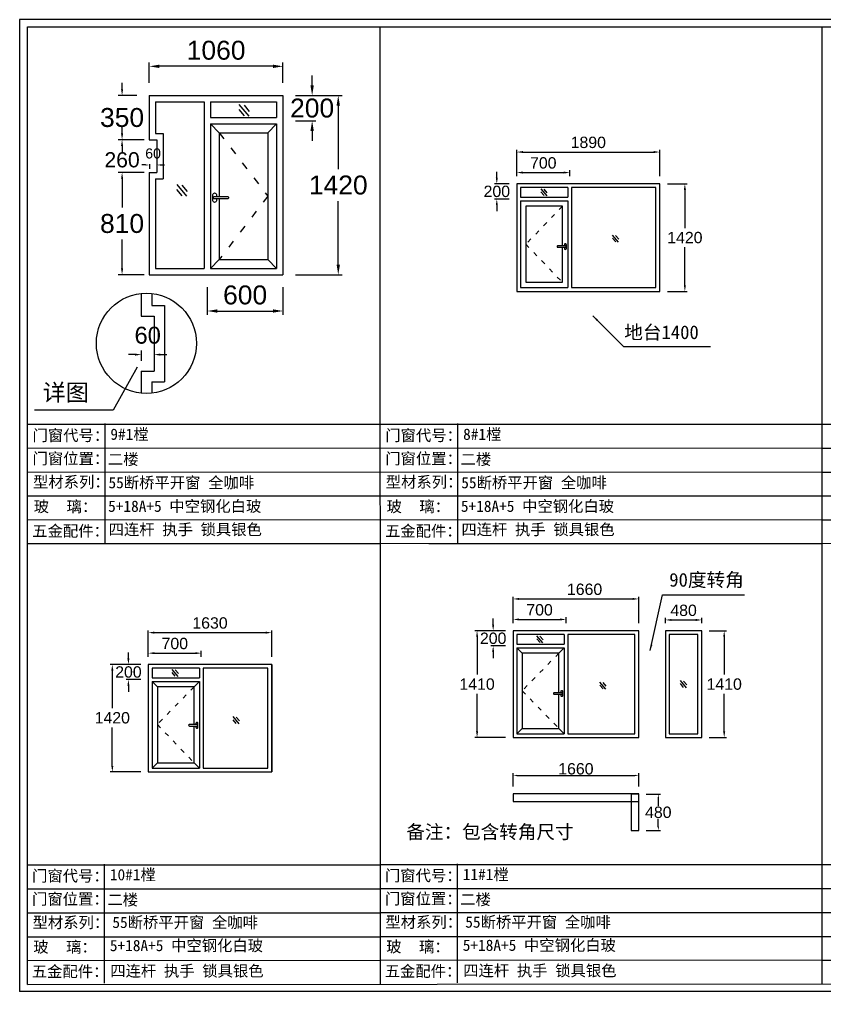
# Model space of a CAD drawing. Header units: inches. Extents: x -138455 to 599497, y -747149 to 13167.
# Drawn here: x 338517 to 349156, y -234985 to -222147 of the extents above; entities that cross this region are included whole.
import ezdxf

# ---------------------------------------------------------------- set-up
doc = ezdxf.new("R2010")
doc.units = ezdxf.units.IN
doc.header["$MEASUREMENT"] = 0
doc.header["$PDMODE"] = 35
doc.header["$PDSIZE"] = -3
doc.linetypes.add('ACAD_ISO03W100', pattern=[30, 12, -18])
doc.layers.add('0 @ 1', color=7, linetype='Continuous')
doc.styles.add('Annotative', font='arialbd.ttf')
doc.styles.get("Standard").update_dxf_attribs({"font": 'arial.ttf'})
doc.dimstyles.get("Standard").update_dxf_attribs({"dimtxt": 80, "dimasz": 70, "dimexe": 40, "dimexo": 80, "dimgap": 0, "dimtad": 1, "dimtih": 1, "dimtoh": 1, "dimdec": 0, "dimzin": 0, "dimdsep": 46, "dimtxsty": 'Standard', "dimcen": 0.09, "dimadec": 0, "dimazin": 0, "dimtfac": 1, "dimtdec": 0, "dimtofl": 0, "dimtmove": 0, "dimatfit": 3, "dimfxl": 0, "dimtolj": 1, "dimtzin": 0, "dimarcsym": 0})

# ---------------------------------------------------------------- blocks, each defined once
blk = doc.blocks.new('*D987')
at = {"color": 0, "lineweight": -2, "transparency": 16777216}
for p, q in [((345089, -224218), (345089, -223868)), ((345169, -223898), (346899, -223898)), ((346979, -224218), (346979, -223868))]:
    blk.add_line(p, q, dxfattribs=at)
at = {"color": 0, "transparency": 16777216}
for points in [[(345169, -223884), (345169, -223911), (345089, -223898)], [(346899, -223884), (346899, -223911), (346979, -223898)]]:
    blk.add_solid(points, dxfattribs=at)
at = {"layer": 'Defpoints', "color": 0, "transparency": 16777216}
for p in [(346979, -223898), (345089, -224318), (346979, -224318)]:
    blk.add_point(p, dxfattribs=at)
at = {"color": 0, "transparency": 16777216, "insert": (346034, -223771), "char_height": 150, "attachment_point": 5}
blk.add_mtext('\\A1;1890', dxfattribs=at)
blk = doc.blocks.new('*D988')
at = {"color": 0, "lineweight": -2, "transparency": 16777216}
for p, q in [((347079, -224318), (347340, -224318)), ((347310, -224398), (347310, -224901)), ((347310, -225658), (347310, -225154)), ((347079, -225738), (347340, -225738))]:
    blk.add_line(p, q, dxfattribs=at)
at = {"color": 0, "transparency": 16777216}
for points in [[(347297, -224398), (347324, -224398), (347310, -224318)], [(347297, -225658), (347324, -225658), (347310, -225738)]]:
    blk.add_solid(points, dxfattribs=at)
at = {"layer": 'Defpoints', "color": 0, "transparency": 16777216}
for p in [(346979, -224318), (346979, -225738), (347310, -225738)]:
    blk.add_point(p, dxfattribs=at)
at = {"color": 0, "transparency": 16777216, "insert": (347310, -225028), "char_height": 150, "attachment_point": 5}
blk.add_mtext('\\A1;1420', dxfattribs=at)
blk = doc.blocks.new('*D989')
at = {"color": 0, "lineweight": -2, "transparency": 16777216}
for p, q in [((345089, -224218), (345089, -224139)), ((345789, -224218), (345789, -224139)), ((345169, -224169), (345709, -224169))]:
    blk.add_line(p, q, dxfattribs=at)
at = {"color": 0, "transparency": 16777216}
for points in [[(345169, -224155), (345169, -224182), (345089, -224169)], [(345709, -224155), (345709, -224182), (345789, -224169)]]:
    blk.add_solid(points, dxfattribs=at)
at = {"layer": 'Defpoints', "color": 0, "transparency": 16777216}
for p in [(345789, -224169), (345089, -224318), (345789, -224318)]:
    blk.add_point(p, dxfattribs=at)
at = {"color": 0, "transparency": 16777216, "insert": (345439, -224042), "char_height": 150, "attachment_point": 5}
blk.add_mtext('\\A1;700', dxfattribs=at)
blk = doc.blocks.new('*D990')
at = {"color": 0, "lineweight": -2, "transparency": 16777216}
for p, q in [((344825, -224238), (344825, -224158)), ((344989, -224318), (344795, -224318)), ((344989, -224518), (344795, -224518)), ((344825, -224598), (344825, -224678))]:
    blk.add_line(p, q, dxfattribs=at)
at = {"color": 0, "transparency": 16777216}
for points in [[(344812, -224238), (344838, -224238), (344825, -224318)], [(344812, -224598), (344838, -224598), (344825, -224518)]]:
    blk.add_solid(points, dxfattribs=at)
at = {"layer": 'Defpoints', "color": 0, "transparency": 16777216}
for p in [(344825, -224318), (345089, -224318), (345089, -224518)]:
    blk.add_point(p, dxfattribs=at)
at = {"color": 0, "transparency": 16777216, "insert": (344825, -224418), "char_height": 150, "attachment_point": 5}
blk.add_mtext('\\A1;200', dxfattribs=at)
blk = doc.blocks.new('123as')
at = {"color": 0}
for p, q in [((90189, 51387), (90252, 51462)), ((90194, 51330), (90312, 51470)), ((90251, 51335), (90314, 51410))]:
    blk.add_line(p, q, dxfattribs=at)
blk = doc.blocks.new('*D993')
at = {"color": 0, "lineweight": -2, "transparency": 16777216}
for p, q in [((345040, -230120), (345040, -229770)), ((345120, -229800), (346620, -229800)), ((346700, -230120), (346700, -229770))]:
    blk.add_line(p, q, dxfattribs=at)
at = {"color": 0, "transparency": 16777216}
for points in [[(345120, -229786), (345120, -229813), (345040, -229800)], [(346620, -229786), (346620, -229813), (346700, -229800)]]:
    blk.add_solid(points, dxfattribs=at)
at = {"layer": 'Defpoints', "color": 0, "transparency": 16777216}
for p in [(346700, -229800), (345040, -230220), (346700, -230220)]:
    blk.add_point(p, dxfattribs=at)
at = {"color": 0, "transparency": 16777216, "insert": (345985, -229673), "char_height": 150, "attachment_point": 5}
blk.add_mtext('\\A1;1660', dxfattribs=at)
blk = doc.blocks.new('*D994')
at = {"color": 0, "lineweight": -2, "transparency": 16777216}
for p, q in [((344940, -230220), (344534, -230220)), ((344564, -230300), (344564, -230798)), ((344564, -231550), (344564, -231051)), ((344940, -231630), (344534, -231630))]:
    blk.add_line(p, q, dxfattribs=at)
at = {"color": 0, "transparency": 16777216}
for points in [[(344551, -230300), (344578, -230300), (344564, -230220)], [(344551, -231550), (344578, -231550), (344564, -231630)]]:
    blk.add_solid(points, dxfattribs=at)
at = {"layer": 'Defpoints', "color": 0, "transparency": 16777216}
for p in [(345040, -230220), (344564, -231630), (345040, -231630)]:
    blk.add_point(p, dxfattribs=at)
at = {"color": 0, "transparency": 16777216, "insert": (344564, -230925), "char_height": 150, "attachment_point": 5}
blk.add_mtext('\\A1;1410', dxfattribs=at)
blk = doc.blocks.new('*D991')
at = {"color": 0, "lineweight": -2, "transparency": 16777216}
for p, q in [((345040, -230120), (345040, -230041)), ((345740, -230120), (345740, -230041)), ((345120, -230071), (345660, -230071))]:
    blk.add_line(p, q, dxfattribs=at)
at = {"color": 0, "transparency": 16777216}
for points in [[(345120, -230057), (345120, -230084), (345040, -230071)], [(345660, -230057), (345660, -230084), (345740, -230071)]]:
    blk.add_solid(points, dxfattribs=at)
at = {"layer": 'Defpoints', "color": 0, "transparency": 16777216}
for p in [(345740, -230071), (345040, -230220), (345740, -230220)]:
    blk.add_point(p, dxfattribs=at)
at = {"color": 0, "transparency": 16777216, "insert": (345390, -229944), "char_height": 150, "attachment_point": 5}
blk.add_mtext('\\A1;700', dxfattribs=at)
blk = doc.blocks.new('*D992')
at = {"color": 0, "lineweight": -2, "transparency": 16777216}
for p, q in [((344777, -230140), (344777, -230060)), ((344940, -230220), (344747, -230220)), ((344940, -230420), (344747, -230420)), ((344777, -230500), (344777, -230580))]:
    blk.add_line(p, q, dxfattribs=at)
at = {"color": 0, "transparency": 16777216}
for points in [[(344763, -230140), (344790, -230140), (344777, -230220)], [(344763, -230500), (344790, -230500), (344777, -230420)]]:
    blk.add_solid(points, dxfattribs=at)
at = {"layer": 'Defpoints', "color": 0, "transparency": 16777216}
for p in [(344777, -230220), (345040, -230220), (345040, -230420)]:
    blk.add_point(p, dxfattribs=at)
at = {"color": 0, "transparency": 16777216, "insert": (344777, -230320), "char_height": 150, "attachment_point": 5}
blk.add_mtext('\\A1;200', dxfattribs=at)
blk = doc.blocks.new('*D995')
at = {"color": 0, "lineweight": -2, "transparency": 16777216}
for p, q in [((347053, -230120), (347053, -230047)), ((347533, -230120), (347533, -230047)), ((347133, -230077), (347453, -230077))]:
    blk.add_line(p, q, dxfattribs=at)
at = {"color": 0, "transparency": 16777216}
for points in [[(347133, -230064), (347133, -230091), (347053, -230077)], [(347453, -230064), (347453, -230091), (347533, -230077)]]:
    blk.add_solid(points, dxfattribs=at)
at = {"layer": 'Defpoints', "color": 0, "transparency": 16777216}
for p in [(347533, -230077), (347053, -230220), (347533, -230220)]:
    blk.add_point(p, dxfattribs=at)
at = {"color": 0, "transparency": 16777216, "insert": (347293, -229951), "char_height": 150, "attachment_point": 5}
blk.add_mtext('\\A1;480', dxfattribs=at)
blk = doc.blocks.new('*D996')
at = {"color": 0, "lineweight": -2, "transparency": 16777216}
for p, q in [((347633, -230220), (347860, -230220)), ((347830, -230300), (347830, -230798)), ((347830, -231550), (347830, -231051)), ((347633, -231630), (347860, -231630))]:
    blk.add_line(p, q, dxfattribs=at)
at = {"color": 0, "transparency": 16777216}
for points in [[(347816, -230300), (347843, -230300), (347830, -230220)], [(347816, -231550), (347843, -231550), (347830, -231630)]]:
    blk.add_solid(points, dxfattribs=at)
at = {"layer": 'Defpoints', "color": 0, "transparency": 16777216}
for p in [(347533, -230220), (347533, -231630), (347830, -231630)]:
    blk.add_point(p, dxfattribs=at)
at = {"color": 0, "transparency": 16777216, "insert": (347830, -230925), "char_height": 150, "attachment_point": 5}
blk.add_mtext('\\A1;1410', dxfattribs=at)
blk = doc.blocks.new('*D1008')
at = {"color": 0, "lineweight": -2, "transparency": 16777216}
for p, q in [((340220, -230565), (340220, -230215)), ((340300, -230245), (341770, -230245)), ((341850, -230565), (341850, -230215))]:
    blk.add_line(p, q, dxfattribs=at)
at = {"color": 0, "transparency": 16777216}
for points in [[(340300, -230231), (340300, -230258), (340220, -230245)], [(341770, -230231), (341770, -230258), (341850, -230245)]]:
    blk.add_solid(points, dxfattribs=at)
at = {"layer": 'Defpoints', "color": 0, "transparency": 16777216}
for p in [(341850, -230245), (340220, -230665), (341850, -230665)]:
    blk.add_point(p, dxfattribs=at)
at = {"color": 0, "transparency": 16777216, "insert": (341035, -230118), "char_height": 150, "attachment_point": 5}
blk.add_mtext('\\A1;1630', dxfattribs=at)
blk = doc.blocks.new('*D1005')
at = {"color": 0, "lineweight": -2, "transparency": 16777216}
for p, q in [((340120, -230665), (339714, -230665)), ((339744, -230745), (339744, -231243)), ((339744, -232005), (339744, -231496)), ((340120, -232085), (339714, -232085))]:
    blk.add_line(p, q, dxfattribs=at)
at = {"color": 0, "transparency": 16777216}
for points in [[(339731, -230745), (339758, -230745), (339744, -230665)], [(339731, -232005), (339758, -232005), (339744, -232085)]]:
    blk.add_solid(points, dxfattribs=at)
at = {"layer": 'Defpoints', "color": 0, "transparency": 16777216}
for p in [(340220, -230665), (339744, -232085), (340220, -232085)]:
    blk.add_point(p, dxfattribs=at)
at = {"color": 0, "transparency": 16777216, "insert": (339744, -231370), "char_height": 150, "attachment_point": 5}
blk.add_mtext('\\A1;1420', dxfattribs=at)
blk = doc.blocks.new('*D1006')
at = {"color": 0, "lineweight": -2, "transparency": 16777216}
for p, q in [((340220, -230565), (340220, -230486)), ((340300, -230516), (340840, -230516)), ((340920, -230565), (340920, -230486))]:
    blk.add_line(p, q, dxfattribs=at)
at = {"color": 0, "transparency": 16777216}
for points in [[(340300, -230502), (340300, -230529), (340220, -230516)], [(340840, -230502), (340840, -230529), (340920, -230516)]]:
    blk.add_solid(points, dxfattribs=at)
at = {"layer": 'Defpoints', "color": 0, "transparency": 16777216}
for p in [(340920, -230516), (340220, -230665), (340920, -230665)]:
    blk.add_point(p, dxfattribs=at)
at = {"color": 0, "transparency": 16777216, "insert": (340570, -230389), "char_height": 150, "attachment_point": 5}
blk.add_mtext('\\A1;700', dxfattribs=at)
blk = doc.blocks.new('*D1007')
at = {"color": 0, "lineweight": -2, "transparency": 16777216}
for p, q in [((339957, -230585), (339957, -230505)), ((340120, -230665), (339927, -230665)), ((340120, -230865), (339927, -230865)), ((339957, -230945), (339957, -231025))]:
    blk.add_line(p, q, dxfattribs=at)
at = {"color": 0, "transparency": 16777216}
for points in [[(339943, -230585), (339970, -230585), (339957, -230665)], [(339943, -230945), (339970, -230945), (339957, -230865)]]:
    blk.add_solid(points, dxfattribs=at)
at = {"layer": 'Defpoints', "color": 0, "transparency": 16777216}
for p in [(339957, -230665), (340220, -230665), (340220, -230865)]:
    blk.add_point(p, dxfattribs=at)
at = {"color": 0, "transparency": 16777216, "insert": (339957, -230765), "char_height": 150, "attachment_point": 5}
blk.add_mtext('\\A1;200', dxfattribs=at)
blk = doc.blocks.new('dzcs')
blk.add_lwpolyline([(142095.7, -3327.8), (142195.7, -3327.8, 0.414214), (142205.7, -3317.8), (142205.7, -3317.8, 0.414214), (142195.7, -3307.8), (142095.7, -3307.8, 0.414214), (142085.7, -3317.8), (142085.7, -3317.8, 0.414214)], format="xyb", close=True)
blk.add_lwpolyline([(142182.2, -3327.8), (142182.2, -3341.8, 0.414214), (142195.7, -3355.3), (142195.7, -3355.3, 0.414214), (142209.2, -3341.8), (142209.2, -3293.8, 0.414214), (142195.7, -3280.3), (142195.7, -3280.3, 0.414214), (142182.2, -3293.8), (142182.2, -3307.8)], format="xyb")
blk = doc.blocks.new('*D1033')
at = {"color": 0, "lineweight": -2, "transparency": 16777216}
for p, q in [((339723.6, -223611.8), (339693.6, -223611.8)), ((339753.6, -223592.6), (339753.6, -223641.8)), ((339813.6, -223598.2), (339813.6, -223641.8)), ((339843.6, -223611.8), (339873.6, -223611.8))]:
    blk.add_line(p, q, dxfattribs=at)
at = {"color": 0, "transparency": 16777216}
for points in [[(339723.6, -223606.8), (339723.6, -223616.8), (339753.6, -223611.8)], [(339843.6, -223606.8), (339843.6, -223616.8), (339813.6, -223611.8)]]:
    blk.add_solid(points, dxfattribs=at)
at = {"layer": 'Defpoints', "color": 0, "transparency": 16777216}
for p in [(339753.6, -223492.6), (339813.6, -223498.2), (339813.6, -223611.8)]:
    blk.add_point(p, dxfattribs=at)
at = {"color": 0, "transparency": 16777216, "insert": (339783.6, -223521), "char_height": 80, "attachment_point": 5}
blk.add_mtext('\\A1;60', dxfattribs=at)
blk = doc.blocks.new('*D1027')
at = {"color": 0, "lineweight": -2, "transparency": 16777216}
for p, q in [((340272.6, -222478.6), (340272.6, -222317)), ((341252.6, -222347), (340352.6, -222347)), ((341332.6, -222478.6), (341332.6, -222317))]:
    blk.add_line(p, q, dxfattribs=at)
at = {"color": 0, "transparency": 16777216}
for points in [[(340352.6, -222333.7), (340352.6, -222360.3), (340272.6, -222347)], [(341252.6, -222333.7), (341252.6, -222360.3), (341332.6, -222347)]]:
    blk.add_solid(points, dxfattribs=at)
at = {"layer": 'Defpoints', "color": 0, "transparency": 16777216}
for p in [(340272.6, -222347), (340272.6, -222578.6), (341332.6, -222578.6)]:
    blk.add_point(p, dxfattribs=at)
at = {"color": 0, "transparency": 16777216, "insert": (340802.6, -222220.4), "char_height": 150, "attachment_point": 5}
blk.add_mtext('\\A1;1060', dxfattribs=at)
blk = doc.blocks.new('*D1028')
at = {"color": 0, "lineweight": -2, "transparency": 16777216}
for p, q in [((341432.6, -222578.6), (341801.2, -222578.6)), ((341771.2, -222658.6), (341771.2, -223162.1)), ((341771.2, -223918.6), (341771.2, -223415.2)), ((341432.6, -223998.6), (341801.2, -223998.6))]:
    blk.add_line(p, q, dxfattribs=at)
at = {"color": 0, "transparency": 16777216}
for points in [[(341757.9, -222658.6), (341784.5, -222658.6), (341771.2, -222578.6)], [(341757.9, -223918.6), (341784.5, -223918.6), (341771.2, -223998.6)]]:
    blk.add_solid(points, dxfattribs=at)
at = {"layer": 'Defpoints', "color": 0, "transparency": 16777216}
for p in [(341332.6, -222578.6), (341771.2, -222578.6), (341332.6, -223998.6)]:
    blk.add_point(p, dxfattribs=at)
at = {"color": 0, "transparency": 16777216, "insert": (341771.2, -223288.6), "char_height": 150, "attachment_point": 5}
blk.add_mtext('\\A1;1420', dxfattribs=at)
blk = doc.blocks.new('*D1034')
at = {"color": 0, "lineweight": -2, "transparency": 16777216}
for p, q in [((341564, -222498.6), (341564, -222418.6)), ((341432.6, -222578.6), (341594, -222578.6)), ((341432.6, -222778.6), (341594, -222778.6)), ((341564, -222858.6), (341564, -222938.6))]:
    blk.add_line(p, q, dxfattribs=at)
at = {"color": 0, "transparency": 16777216}
for points in [[(341550.7, -222498.6), (341577.4, -222498.6), (341564, -222578.6)], [(341550.7, -222858.6), (341577.4, -222858.6), (341564, -222778.6)]]:
    blk.add_solid(points, dxfattribs=at)
at = {"layer": 'Defpoints', "color": 0, "transparency": 16777216}
for p in [(341332.6, -222578.6), (341564, -222578.6), (341332.6, -222778.6)]:
    blk.add_point(p, dxfattribs=at)
at = {"color": 0, "transparency": 16777216, "insert": (341564, -222678.6), "char_height": 150, "attachment_point": 5}
blk.add_mtext('\\A1;200', dxfattribs=at)
blk = doc.blocks.new('*D1029')
at = {"color": 0, "lineweight": -2, "transparency": 16777216}
for p, q in [((340056.8, -222528.6), (340056.8, -222478.6)), ((340172.6, -222578.6), (340026.8, -222578.6)), ((340172.6, -222928.6), (340026.8, -222928.6)), ((340056.8, -222978.6), (340056.8, -223028.6))]:
    blk.add_line(p, q, dxfattribs=at)
at = {"color": 0, "transparency": 16777216}
for points in [[(340048.5, -222528.6), (340065.2, -222528.6), (340056.8, -222578.6)], [(340048.5, -222978.6), (340065.2, -222978.6), (340056.8, -222928.6)]]:
    blk.add_solid(points, dxfattribs=at)
at = {"layer": 'Defpoints', "color": 0, "transparency": 16777216}
for p in [(340056.8, -222578.6), (340272.6, -222578.6), (340272.6, -222928.6)]:
    blk.add_point(p, dxfattribs=at)
at = {"color": 0, "transparency": 16777216, "insert": (340056.8, -222753.6), "char_height": 150, "attachment_point": 5}
blk.add_mtext('\\A1;350', dxfattribs=at)
blk = doc.blocks.new('*D1030')
at = {"color": 0, "lineweight": -2, "transparency": 16777216}
for p, q in [((340056.8, -222878.6), (340056.8, -222828.6)), ((340232.6, -222928.6), (340026.8, -222928.6)), ((340232.6, -223188.6), (340026.8, -223188.6)), ((340056.8, -223238.6), (340056.8, -223288.6))]:
    blk.add_line(p, q, dxfattribs=at)
at = {"color": 0, "transparency": 16777216}
for points in [[(340048.5, -222878.6), (340065.2, -222878.6), (340056.8, -222928.6)], [(340048.5, -223238.6), (340065.2, -223238.6), (340056.8, -223188.6)]]:
    blk.add_solid(points, dxfattribs=at)
at = {"layer": 'Defpoints', "color": 0, "transparency": 16777216}
for p in [(340332.6, -222928.6), (340056.8, -223188.6), (340332.6, -223188.6)]:
    blk.add_point(p, dxfattribs=at)
at = {"color": 0, "transparency": 16777216, "insert": (340056.8, -223088.6), "char_height": 150, "attachment_point": 5}
blk.add_mtext('\\A1;{\\H0.8x;260}', dxfattribs=at)
blk = doc.blocks.new('*D1035')
at = {"color": 0, "lineweight": -2, "transparency": 16777216}
for p, q in [((340732.6, -224098.6), (340732.6, -224316.3)), ((341332.6, -224098.6), (341332.6, -224316.3)), ((340812.6, -224286.3), (341252.6, -224286.3))]:
    blk.add_line(p, q, dxfattribs=at)
at = {"color": 0, "transparency": 16777216}
for points in [[(340812.6, -224273), (340812.6, -224299.7), (340732.6, -224286.3)], [(341252.6, -224273), (341252.6, -224299.7), (341332.6, -224286.3)]]:
    blk.add_solid(points, dxfattribs=at)
at = {"layer": 'Defpoints', "color": 0, "transparency": 16777216}
for p in [(340732.6, -223998.6), (341332.6, -223998.6), (341332.6, -224286.3)]:
    blk.add_point(p, dxfattribs=at)
at = {"color": 0, "transparency": 16777216, "insert": (341032.6, -224159.8), "char_height": 150, "attachment_point": 5}
blk.add_mtext('\\A1;600', dxfattribs=at)
blk = doc.blocks.new('*D1036')
at = {"color": 0, "lineweight": -2, "transparency": 16777216}
for p, q in [((340273, -223123.1), (340273, -223158.9)), ((340243, -223128.9), (340213, -223128.9)), ((340332.6, -223158.6), (340332.6, -223158.9)), ((340362.6, -223128.9), (340392.6, -223128.9))]:
    blk.add_line(p, q, dxfattribs=at)
at = {"color": 0, "transparency": 16777216}
for points in [[(340243, -223123.9), (340243, -223133.9), (340273, -223128.9)], [(340362.6, -223123.9), (340362.6, -223133.9), (340332.6, -223128.9)]]:
    blk.add_solid(points, dxfattribs=at)
at = {"layer": 'Defpoints', "color": 0, "transparency": 16777216}
for p in [(340273, -223023.1), (340332.6, -223058.6), (340332.6, -223128.9)]:
    blk.add_point(p, dxfattribs=at)
at = {"color": 0, "transparency": 16777216, "insert": (340302.8, -223038), "char_height": 80, "attachment_point": 5}
blk.add_mtext('\\A1;60', dxfattribs=at)
blk = doc.blocks.new('*D1037')
at = {"color": 0, "lineweight": -2, "transparency": 16777216}
for p, q in [((340232.6, -223188.6), (340026.8, -223188.6)), ((340056.8, -223238.6), (340056.8, -223467.1)), ((340056.8, -223948.6), (340056.8, -223720.2)), ((340232.6, -223998.6), (340026.8, -223998.6))]:
    blk.add_line(p, q, dxfattribs=at)
at = {"color": 0, "transparency": 16777216}
for points in [[(340048.5, -223238.6), (340065.2, -223238.6), (340056.8, -223188.6)], [(340048.5, -223948.6), (340065.2, -223948.6), (340056.8, -223998.6)]]:
    blk.add_solid(points, dxfattribs=at)
at = {"layer": 'Defpoints', "color": 0, "transparency": 16777216}
for p in [(340332.6, -223188.6), (340056.8, -223998.6), (340332.6, -223998.6)]:
    blk.add_point(p, dxfattribs=at)
at = {"color": 0, "transparency": 16777216, "insert": (340056.8, -223593.6), "char_height": 150, "attachment_point": 5}
blk.add_mtext('\\A1;810', dxfattribs=at)
blk = doc.blocks.new('*D1038')
at = {"color": 0, "lineweight": -2, "transparency": 16777216}
for p, q in [((346800, -232378), (346989, -232378)), ((346959, -232428), (346959, -232531)), ((346959, -232808), (346959, -232705)), ((346800, -232858), (346989, -232858))]:
    blk.add_line(p, q, dxfattribs=at)
at = {"color": 0, "transparency": 16777216}
for points in [[(346951, -232428), (346968, -232428), (346959, -232378)], [(346951, -232808), (346968, -232808), (346959, -232858)]]:
    blk.add_solid(points, dxfattribs=at)
at = {"layer": 'Defpoints', "color": 0, "transparency": 16777216}
for p in [(346700, -232378), (346700, -232858), (346959, -232858)]:
    blk.add_point(p, dxfattribs=at)
at = {"color": 0, "transparency": 16777216, "insert": (346959, -232618), "char_height": 150, "attachment_point": 5}
blk.add_mtext('\\A1;480', dxfattribs=at)
blk = doc.blocks.new('*D1039')
at = {"color": 0, "lineweight": -2, "transparency": 16777216}
for p, q in [((345040, -232275), (345040, -232100)), ((346700, -232275), (346700, -232100)), ((345090, -232130), (346650, -232130))]:
    blk.add_line(p, q, dxfattribs=at)
at = {"color": 0, "transparency": 16777216}
for points in [[(345090, -232122), (345090, -232139), (345040, -232130)], [(346650, -232122), (346650, -232139), (346700, -232130)]]:
    blk.add_solid(points, dxfattribs=at)
at = {"layer": 'Defpoints', "color": 0, "transparency": 16777216}
for p in [(346700, -232130), (345040, -232375), (346700, -232375)]:
    blk.add_point(p, dxfattribs=at)
at = {"color": 0, "transparency": 16777216, "insert": (345870, -232044), "char_height": 150, "attachment_point": 5}
blk.add_mtext('\\A1;1660', dxfattribs=at)
blk = doc.blocks.new('221zzzzzzzzzzzzjj23')
for p, q in [((339753.6, -223324), (339753.6, -223430.4)), ((339803.6, -223324.2), (339803.6, -223380.4)), ((339803.6, -223380.4), (339863.6, -223380.4)), ((339863.6, -223380.4), (339863.6, -223740.4)), ((339753.6, -223430.4), (339813.6, -223430.4)), ((339813.6, -223430.4), (339813.6, -223690.4)), ((339753.6, -223690.4), (339813.6, -223690.4)), ((339753.6, -223690.4), (339753.6, -223793.7)), ((339803.6, -223740.4), (339863.6, -223740.4)), ((339803.6, -223740.4), (339803.6, -223793.5))]:
    blk.add_line(p, q)
blk.add_circle((339777.8, -223558.9), 236.1)
at = {"layer": '0 @ 1', "insert": (339288.1, -223750.4), "char_height": 80, "attachment_point": 1, "style": 'Annotative'}
blk.add_mtext_dynamic_manual_height_columns('{\\fSimSun|b1|i0|c134|p2;详图}', width=490.023, gutter_width=903.5, heights=[0], dxfattribs=at)
dim = blk.add_linear_dim(base=(339813.6, -223611.8), p1=(339753.6, -223492.6), p2=(339813.6, -223498.2), dimstyle='Standard', override={"dimasz": 30, "dimexe": 30, "dimexo": 100, "dimgap": 50})
dim.commit()
dim.dimension.update_dxf_attribs({"geometry": '*D1033', "text_midpoint": (339783.6, -223611.8), "dimtype": 160})
blk.add_leader([(339734.7, -223671.3), (339620.2, -223874.3), (339249.2, -223874.3)], dimstyle='Standard', override={"dimtxt": 40, "dimasz": 20, "dimexe": 30, "dimexo": 0, "dimgap": 10, "dimtad": 0})
blk = doc.blocks.new('123xzc99888')
for p, q in [((340272.6, -222578.6), (341332.6, -222578.6)), ((340272.6, -222578.6), (340272.6, -222928.6)), ((341332.6, -222578.6), (341332.6, -223998.6)), ((340322.6, -222628.6), (340322.6, -222878.6)), ((340322.6, -222628.6), (340707.6, -222628.6)), ((340707.6, -222628.6), (340707.6, -223948.6)), ((340757.6, -222628.6), (340757.6, -222753.6)), ((340757.6, -222628.6), (341282.6, -222628.6)), ((341282.6, -222628.6), (341282.6, -222753.6)), ((340757.6, -222753.6), (341282.6, -222753.6)), ((340757.6, -222803.6), (340757.6, -223948.6)), ((340757.6, -222803.6), (341282.6, -222803.6)), ((340827.6, -222873.6), (340757.6, -222803.6)), ((341212.6, -222873.6), (341282.6, -222803.6)), ((341282.6, -222803.6), (341282.6, -223948.6)), ((340322.6, -222878.6), (340382.6, -222878.6)), ((340382.6, -222878.6), (340382.6, -223238.6)), ((340827.6, -222873.6), (340827.6, -223377.9)), ((340827.6, -222873.6), (341212.6, -222873.6)), ((341212.6, -222873.6), (341212.6, -223878.6)), ((340272.6, -222928.6), (340332.6, -222928.6)), ((340332.6, -222928.6), (340332.6, -223188.6)), ((340272.6, -223188.6), (340332.6, -223188.6)), ((340272.6, -223188.6), (340272.6, -223998.6)), ((340322.6, -223238.6), (340382.6, -223238.6)), ((340322.6, -223238.6), (340322.6, -223948.6)), ((340827.6, -223397.9), (340827.6, -223878.6)), ((340827.6, -223878.6), (340757.6, -223948.6)), ((340827.6, -223878.6), (341212.6, -223878.6)), ((341212.6, -223878.6), (341282.6, -223948.6)), ((340322.6, -223948.6), (340707.6, -223948.6)), ((340757.6, -223948.6), (341282.6, -223948.6)), ((340272.6, -223998.6), (341332.6, -223998.6))]:
    blk.add_line(p, q)
at = {"linetype": 'ACAD_ISO03W100', "ltscale": 5}
blk.add_lwpolyline([(340827.6, -222873.6), (341212.6, -223376.1), (340827.6, -223878.6)], dxfattribs=at)
at = {"xscale": -0.6684526412304121, "yscale": 0.6684526412304121, "zscale": 0.6684526412304121}
for p in [(401355.7, -257054), (400861.9, -257688.9)]:
    blk.add_blockref('123as', p, dxfattribs=at)
at = {"xscale": -1}
blk.add_blockref('dzcs', (482986.7, -220070.1), dxfattribs=at)
for base, p1, p2, angle, override, picture, middle in [((340272.6, -222347), (341332.6, -222578.6), (340272.6, -222578.6), 180, {"dimtxt": 150, "dimasz": 80, "dimexe": 30, "dimexo": 100, "dimgap": 50}, '*D1027', (340802.6, -222220.4)), ((341771.2, -222578.6), (341332.6, -223998.6), (341332.6, -222578.6), 90, {"dimtxt": 150, "dimasz": 80, "dimexe": 30, "dimexo": 100, "dimgap": 50}, '*D1028', (341771.2, -223288.6)), ((340056.8, -223998.6), (340332.6, -223188.6), (340332.6, -223998.6), 90, {"dimtxt": 150, "dimasz": 50, "dimexe": 30, "dimexo": 100, "dimgap": 50}, '*D1037', (340056.8, -223593.6))]:
    dim = blk.add_linear_dim(base=base, p1=p1, p2=p2, angle=angle, dimstyle='Standard', override=override)
    dim.commit()
    dim.dimension.update_dxf_attribs({"geometry": picture, "text_midpoint": middle})
for base, p1, p2, override, picture, middle, dimtype in [((341564, -222578.6), (341332.6, -222778.6), (341332.6, -222578.6), {"dimtxt": 150, "dimasz": 80, "dimexe": 30, "dimexo": 100, "dimgap": 50}, '*D1034', (341564, -222678.6), 160), ((340056.8, -222578.6), (340272.6, -222928.6), (340272.6, -222578.6), {"dimtxt": 150, "dimasz": 50, "dimexe": 30, "dimexo": 100, "dimgap": 50}, '*D1029', (340056.8, -222753.6), 128)]:
    dim = blk.add_linear_dim(base=base, p1=p1, p2=p2, angle=90, dimstyle='Standard', override=override)
    dim.commit()
    dim.dimension.update_dxf_attribs({"geometry": picture, "text_midpoint": middle, "dimtype": dimtype})
dim = blk.add_linear_dim(base=(340056.8, -223188.6), p1=(340332.6, -222928.6), p2=(340332.6, -223188.6), angle=90, text='{\\H0.8x;<>}', dimstyle='Standard', override={"dimtxt": 150, "dimasz": 50, "dimexe": 30, "dimexo": 100, "dimgap": 50})
dim.commit()
dim.dimension.update_dxf_attribs({"geometry": '*D1030', "text_midpoint": (340056.8, -223088.6), "dimtype": 128})
dim = blk.add_linear_dim(base=(340332.6, -223128.9), p1=(340273, -223023.1), p2=(340332.6, -223058.6), dimstyle='Standard', override={"dimtxt": 80, "dimasz": 30, "dimexe": 30, "dimexo": 100, "dimgap": 50})
dim.commit()
dim.dimension.update_dxf_attribs({"geometry": '*D1036', "text_midpoint": (340302.8, -223128.9), "dimtype": 160})
dim = blk.add_linear_dim(base=(341332.6, -224286.3), p1=(340732.6, -223998.6), p2=(341332.6, -223998.6), dimstyle='Standard', override={"dimtxt": 150, "dimasz": 80, "dimexe": 30, "dimexo": 100, "dimgap": 50})
dim.commit()
dim.dimension.update_dxf_attribs({"geometry": '*D1035', "text_midpoint": (341032.6, -224159.8)})

msp = doc.modelspace()

# ---------------------------------------------------------------- linework, layer by layer
for p, q in [((357150.5, -222146.5), (338516.9, -222146.5)), ((338516.9, -222146.5), (338516.9, -234984.7)), ((338624.9, -222245.2), (343283.5, -222245.2)), ((338624.9, -229069.1), (338624.9, -222245.2)), ((343283.5, -222245.3), (349123.1, -222245.3)), ((343287.6, -234886.7), (343283.5, -222245.3)), ((349118.8, -222245.3), (357051.9, -222245.3)), ((349123, -229068.2), (349123.1, -222245.3)), ((346978.6, -224317.7), (345088.6, -224317.7)), ((345088.6, -224317.7), (345088.6, -225737.7)), ((345763.6, -224367.7), (345763.6, -224492.7)), ((345813.6, -224367.7), (345813.6, -225687.7)), ((346978.6, -225737.7), (346978.6, -224317.7)), ((345138.6, -224492.7), (345763.6, -224492.7)), ((345138.6, -224542.7), (345763.6, -224542.7)), ((345763.6, -224542.7), (345763.6, -225687.7)), ((345088.6, -225737.7), (346978.6, -225737.7)), ((338623.8, -227491.1), (343283.4, -227491.1)), ((339644.5, -227483.3), (339644.9, -229058)), ((343282.4, -227491.2), (349123, -227491.2)), ((344305.8, -227483.4), (344306.3, -229058.1)), ((349117.7, -227491.2), (354247.6, -227491.2)), ((338624, -227807.2), (343283.4, -227805.7)), ((343282.6, -227807.3), (349123, -227805.6)), ((349117.9, -227807.3), (354247.6, -227805.9)), ((338624.3, -228123.4), (343283.4, -228121.9)), ((343282.8, -228123.5), (349123, -228121.8)), ((349118.1, -228123.5), (354247.6, -228122.1)), ((338624.5, -228439.9), (343283.4, -228439.9)), ((343283, -228439.9), (349123, -228439.9)), ((349118.3, -228439.9), (354247.6, -228439.9)), ((338624.7, -228753.7), (343283.4, -228750.9)), ((343283.2, -228753.8), (349123, -228750.6)), ((349118.5, -228753.8), (354247.6, -228751.2)), ((338624.8, -234890.7), (338624.9, -229069.1)), ((338624.9, -229069.1), (343283.4, -229069.1)), ((339267.7, -229069.1), (354247.6, -229059.6)), ((343926.2, -229069.1), (349123, -229065.4)), ((349122.9, -234885.4), (349123, -229068.2)), ((346700.2, -230219.9), (345040.2, -230219.9)), ((345040.2, -230219.9), (345040.2, -231629.9)), ((345715.2, -230269.9), (345715.2, -230394.9)), ((345765.2, -230269.9), (345765.2, -231579.9)), ((346700.2, -231629.9), (346700.2, -230219.9)), ((345090.2, -230394.9), (345715.2, -230394.9)), ((345090.2, -230444.9), (345715.2, -230444.9)), ((345160.2, -230514.9), (345090.2, -230444.9)), ((345645.2, -230514.9), (345715.2, -230444.9)), ((345715.2, -230444.9), (345715.2, -231579.9)), ((341850, -230664.9), (340220, -230664.9)), ((340220, -230664.9), (340220, -232084.9)), ((341850, -232084.9), (341850, -230664.9)), ((341850, -230664.9), (341850, -232084.9)), ((340895, -230714.9), (340895, -230839.9)), ((340945, -230714.9), (340945, -232034.9)), ((340270, -230839.9), (340895, -230839.9)), ((340270, -230889.9), (340895, -230889.9)), ((340340, -230959.9), (340270, -230889.9)), ((340825, -230959.9), (340895, -230889.9)), ((340895, -230889.9), (340895, -232034.9)), ((345160.2, -231509.9), (345090.2, -231579.9)), ((345645.2, -231509.9), (345715.2, -231579.9)), ((345040.2, -231629.9), (346700.2, -231629.9)), ((340340, -231964.9), (340270, -232034.9)), ((340825, -231964.9), (340895, -232034.9)), ((340220, -232084.9), (341850, -232084.9)), ((338623.8, -233312.2), (343283.3, -233312.2)), ((339638.1, -233300.6), (339638.5, -234875.3)), ((343282.3, -233308.3), (349122.9, -233308.3)), ((344301.4, -233296.7), (344301.8, -234871.3)), ((349121.9, -233308.5), (354247.6, -233308.5)), ((338624, -233628.4), (343283.3, -233626.8)), ((343282.5, -233624.5), (349122.9, -233622.7)), ((349122.1, -233624.7), (354247.6, -233623.3)), ((338624.2, -233944.6), (343283.3, -233943.1)), ((343282.7, -233940.7), (349122.9, -233938.9)), ((349122.3, -233940.9), (354247.6, -233939.5)), ((338624.4, -234261), (343283.3, -234261)), ((343282.9, -234257.1), (349122.9, -234257.1)), ((349122.5, -234257.3), (354247.6, -234257.3)), ((338624.6, -234574.9), (343283.3, -234572.1)), ((343283.1, -234571), (349122.9, -234567.8)), ((349122.7, -234571.2), (354247.6, -234568.6)), ((338624.8, -234890.7), (357056.6, -234876.7)), ((357150.5, -234984.7), (338516.9, -234984.7))]:
    msp.add_line(p, q)
for points in [[(345763.6, -224367.7), (345138.6, -224367.7), (345138.6, -224492.7)], [(345813.6, -225687.7), (346928.6, -225687.7), (346928.6, -224367.7), (345813.6, -224367.7)], [(345138.6, -224542.7), (345138.6, -225687.7), (345763.6, -225687.7)], [(345693.6, -225136), (345693.6, -224612.7), (345208.6, -224612.7), (345208.6, -225617.7), (345693.6, -225617.7), (345693.6, -225156)], [(345715.2, -230269.9), (345090.2, -230269.9), (345090.2, -230394.9)], [(345765.2, -231579.9), (346650.2, -231579.9), (346650.2, -230269.9), (345765.2, -230269.9)], [(345090.2, -230444.9), (345090.2, -231579.9), (345715.2, -231579.9)], [(345645.2, -231038.2), (345645.2, -230514.9), (345160.2, -230514.9), (345160.2, -231509.9), (345645.2, -231509.9), (345645.2, -231058.2)], [(340895, -230714.9), (340270, -230714.9), (340270, -230839.9)], [(340945, -232034.9), (341800, -232034.9), (341800, -230714.9), (340945, -230714.9)], [(340270, -230889.9), (340270, -232034.9), (340895, -232034.9)], [(340825, -231458), (340825, -230959.9), (340340, -230959.9), (340340, -231964.9), (340825, -231964.9), (340825, -231478)]]:
    msp.add_lwpolyline(points)
at = {"linetype": 'ACAD_ISO03W100', "ltscale": 5}
for points in [[(345692.2, -224612.7), (345208.6, -225115.2), (345690.6, -225617.7)], [(345645.2, -230514.9), (345160.2, -231012.4), (345645.2, -231509.9)], [(340825, -230959.9), (340340, -231457.4), (340825, -231964.9)]]:
    msp.add_lwpolyline(points, dxfattribs=at)
for points in [[(347052.7, -231629.9), (347532.7, -231629.9), (347532.7, -230219.9), (347052.7, -230219.9)], [(347102.7, -231579.9), (347482.7, -231579.9), (347482.7, -230269.9), (347102.7, -230269.9)], [(345040.2, -232475.2), (346700.2, -232475.2), (346700.2, -232375.2), (345040.2, -232375.2)], [(346600.2, -232858), (346700.2, -232858), (346700.2, -232378), (346600.2, -232378)]]:
    msp.add_lwpolyline(points, close=True)

# ---------------------------------------------------------------- block references
for name, p, xscale, yscale, zscale in [('123xzc99888', (-226764.2, 147731.6), 1.666302155432991, 1.666302155432991, 1.666302155432991), ('123as', (405779.3, -258786.9), -0.6684526412304121, 0.6684526412304121, 0.6684526412304121), ('123as', (406724.7, -259399.7), -0.6684526412304121, 0.6684526412304121, 0.6684526412304121), ('221zzzzzzzzzzzzjj23', (-611770.8, 399927.5), 2.801731324661612, 2.801731324661612, 2.801731324661612), ('123as', (405724.4, -264691), -0.6684526412304121, 0.6684526412304121, 0.6684526412304121), ('123as', (400904.3, -265136), -0.6684526412304121, 0.6684526412304121, 0.6684526412304121), ('123as', (406557.5, -265301.9), -0.6684526412304121, 0.6684526412304121, 0.6684526412304121), ('123as', (407622.5, -265283.3), -0.6684526412304121, 0.6684526412304121, 0.6684526412304121), ('123as', (401709.9, -265759.3), -0.6684526412304121, 0.6684526412304121, 0.6684526412304121)]:
    msp.add_blockref(name, p, dxfattribs=dict(xscale=xscale, yscale=yscale, zscale=zscale))
for p in [(203535.2, -221828.3), (203488.7, -227730.4), (198667.2, -228150.2)]:
    msp.add_blockref('dzcs', p)

# ---------------------------------------------------------------- texts
at = {"layer": '0 @ 1', "style": 'Annotative'}
for s, height, p in [('门窗代号：', 148.56, (338689.8, -227713.6)), ('门窗代号：', 148.56, (343351.2, -227713.7)), ('门窗位置：', 148.56, (338689.8, -228019.6)), ('门窗位置：', 148.56, (343351.2, -228019.7)), ('型材系列：', 148.56, (338696.1, -228328.8)), ('型材系列：', 148.56, (343357.4, -228328.9)), ('玻    璃：', 148.56, (338706.4, -228653)), ('玻    璃：', 148.56, (343367.8, -228653.1)), ('五金配件：', 148.56, (338686.1, -228976)), ('五金配件：', 148.56, (343347.5, -228976)), ('备注：包含转角尺寸', 180, (343629.7, -232966.1)), ('门窗代号：', 148.56, (338683.4, -233530.9)), ('门窗代号：', 148.56, (343346.7, -233526.9)), ('门窗位置：', 148.56, (338683.4, -233836.9)), ('门窗位置：', 148.56, (343346.7, -233833)), ('型材系列：', 148.56, (338689.6, -234146.1)), ('型材系列：', 148.56, (343353, -234142.1)), ('玻    璃：', 148.56, (343363.4, -234466.3)), ('玻    璃：', 148.56, (338700, -234470.2)), ('五金配件：', 148.56, (338679.7, -234793.2)), ('五金配件：', 148.56, (343343.1, -234789.3))]:
    msp.add_text(s, height=height, dxfattribs=at).set_placement(p)
for s, width, insert, char_height, attachment_point in [('{\\fSimSun|b1|i0|c134|p2;地台1400}', 1173.909, (346509.2, -226187.1), 180.693, 1), ('{\\fSimSun|b1|i0|c134|p2;9#1樘}', 4396.385, (339718.5, -227549.9), 148.556, 1), ('{\\fSimSun|b1|i0|c134|p2;8#1樘}', 4396.385, (344379.8, -227550), 148.556, 1), ('{\\fSimSun|b1|i0|c134|p2;二楼}', 4396.385, (339685.3, -227880.8), 148.556, 1), ('{\\fSimSun|b1|i0|c134|p2;二楼 }', 4396.385, (344346.6, -227880.9), 148.556, 1), ('{\\fSimSun|b1|i0|c134|p2;55断桥平开窗 全咖啡}', 6329.508, (339693.8, -228189.3), 148.556, 1), ('{\\fSimSun|b1|i0|c134|p2;55断桥平开窗 全咖啡}', 6329.508, (344355.2, -228189.4), 148.556, 1), ('{\\fSimSun|b1|i0|c134|p2;5+18A+5 中空钢化白玻 }', 5972.399, (339689.1, -228500.8), 148.556, 1), ('{\\fSimSun|b1|i0|c134|p2;5+18A+5 中空钢化白玻 }', 5972.399, (344350.5, -228501), 148.556, 1), ('{\\fSimSun|b1|i0|c134|p2;四连杆 执手 锁具银色}', 5156.596, (339694.9, -228807.7), 148.556, 1), ('{\\fSimSun|b1|i0|c134|p2;四连杆 执手 锁具银色}', 5156.596, (344356.2, -228807.8), 148.556, 1), ('{\\fSimSun|b1|i0|c134|p2;90度转角}', 1173.909, (348089.4, -229456.7), 180.693, 3), ('{\\fSimSun|b1|i0|c134|p2;10#1樘}', 4396.385, (339712.1, -233367.1), 148.556, 1), ('{\\fSimSun|b1|i0|c134|p2;11#1樘}', 4396.385, (344375.4, -233363.2), 148.556, 1), ('{\\fSimSun|b1|i0|c134|p2;二楼}', 4396.385, (339678.9, -233698.1), 148.556, 1), ('{\\fSimSun|b1|i0|c134|p2;二楼}', 4396.385, (344342.2, -233694.2), 148.556, 1), ('{\\fSimSun|b1|i0|c134|p2;55断桥平开窗 全咖啡}', 6329.508, (339745.1, -233996.6), 148.556, 1), ('{\\fSimSun|b1|i0|c134|p2;55断桥平开窗 全咖啡}', 6329.508, (344408.4, -233992.7), 148.556, 1), ('{\\fSimSun|b1|i0|c134|p2;5+18A+5 中空钢化白玻 }', 5972.399, (339712, -234302.5), 148.556, 1), ('{\\fSimSun|b1|i0|c134|p2;5+18A+5 中空钢化白玻 }', 5972.399, (344375.3, -234298.6), 148.556, 1), ('{\\fSimSun|b1|i0|c134|p2;四连杆 执手 锁具银色}', 5156.596, (339717.7, -234637.7), 148.556, 1), ('{\\fSimSun|b1|i0|c134|p2;四连杆 执手 锁具银色}', 5156.596, (344381.1, -234633.8), 148.556, 1)]:
    msp.add_mtext_dynamic_manual_height_columns(s, width=width, gutter_width=903.5, heights=[0], dxfattribs=dict(at, insert=insert, char_height=char_height, attachment_point=attachment_point))

# ---------------------------------------------------------------- dimensions: what is measured, and where the dimension line sits
for base, p1, p2, picture, middle in [((346978.6, -223897.5), (345088.6, -224317.7), (346978.6, -224317.7), '*D987', (346033.6, -223897.5)), ((345788.6, -224168.6), (345088.6, -224317.7), (345788.6, -224317.7), '*D989', (345438.6, -224168.6)), ((346700.2, -229799.7), (345040.2, -230219.9), (346700.2, -230219.9), '*D993', (345985.2, -229799.7)), ((345740.2, -230070.8), (345040.2, -230219.9), (345740.2, -230219.9), '*D991', (345390.2, -230070.8)), ((341850, -230244.7), (340220, -230664.9), (341850, -230664.9), '*D1008', (341035, -230244.7)), ((340920, -230515.8), (340220, -230664.9), (340920, -230664.9), '*D1006', (340570, -230515.8))]:
    dim = msp.add_linear_dim(base=base, p1=p1, p2=p2, dimstyle='Standard', override={"dimtxt": 150, "dimasz": 80, "dimexe": 30, "dimexo": 100, "dimgap": 50})
    dim.commit()
    dim.dimension.update_dxf_attribs({"geometry": picture, "text_midpoint": middle, "dimtype": 160})
for base, p1, p2, picture, middle in [((344825.1, -224317.7), (345088.6, -224517.7), (345088.6, -224317.7), '*D990', (344825.1, -224417.7)), ((344776.7, -230219.9), (345040.2, -230419.9), (345040.2, -230219.9), '*D992', (344776.7, -230319.9)), ((344564.4, -231629.9), (345040.2, -230219.9), (345040.2, -231629.9), '*D994', (344564.4, -230924.9)), ((339956.5, -230664.9), (340220, -230864.9), (340220, -230664.9), '*D1007', (339956.5, -230764.9)), ((339744.3, -232084.9), (340220, -230664.9), (340220, -232084.9), '*D1005', (339744.3, -231369.9))]:
    dim = msp.add_linear_dim(base=base, p1=p1, p2=p2, angle=90, dimstyle='Standard', override={"dimtxt": 150, "dimasz": 80, "dimexe": 30, "dimexo": 100, "dimgap": 50})
    dim.commit()
    dim.dimension.update_dxf_attribs({"geometry": picture, "text_midpoint": middle, "dimtype": 160})
for base, p1, p2, override, picture, middle in [((347310.5, -225737.7), (346978.6, -224317.7), (346978.6, -225737.7), {"dimtxt": 150, "dimasz": 80, "dimexe": 30, "dimexo": 100, "dimgap": 50}, '*D988', (347310.5, -225027.7)), ((347829.5, -231629.9), (347532.7, -230219.9), (347532.7, -231629.9), {"dimtxt": 150, "dimasz": 80, "dimexe": 30, "dimexo": 100, "dimgap": 50}, '*D996', (347829.5, -230924.9)), ((346959.3, -232858), (346700.2, -232378), (346700.2, -232858), {"dimtxt": 150, "dimasz": 50, "dimexe": 30, "dimexo": 100, "dimgap": 10}, '*D1038', (346959.3, -232618))]:
    dim = msp.add_linear_dim(base=base, p1=p1, p2=p2, angle=90, dimstyle='Standard', override=override)
    dim.commit()
    dim.dimension.update_dxf_attribs({"geometry": picture, "text_midpoint": middle})
for base, p1, p2, override, picture, middle in [((347532.7, -230077.4), (347052.7, -230219.9), (347532.7, -230219.9), {"dimtxt": 150, "dimasz": 80, "dimexe": 30, "dimexo": 100, "dimgap": 50}, '*D995', (347292.7, -229950.9)), ((346700.2, -232130.3), (345040.2, -232375.2), (346700.2, -232375.2), {"dimtxt": 150, "dimasz": 50, "dimexe": 30, "dimexo": 100, "dimgap": 10}, '*D1039', (345870.2, -232043.7))]:
    dim = msp.add_linear_dim(base=base, p1=p1, p2=p2, dimstyle='Standard', override=override)
    dim.commit()
    dim.dimension.update_dxf_attribs({"geometry": picture, "text_midpoint": middle})

# ---------------------------------------------------------------- leaders
for points in [[(346095.9, -226062.2), (346499, -226464.9), (347648.2, -226464.9)], [(346852.2, -230479.4), (347014.3, -229747.3), (348098.8, -229747.3)]]:
    msp.add_leader(points, dimstyle='Standard', override={"dimtxt": 150, "dimasz": 80, "dimexe": 30, "dimexo": 100, "dimgap": 50, "dimtad": 0})

doc.saveas('drawing.dxf')
